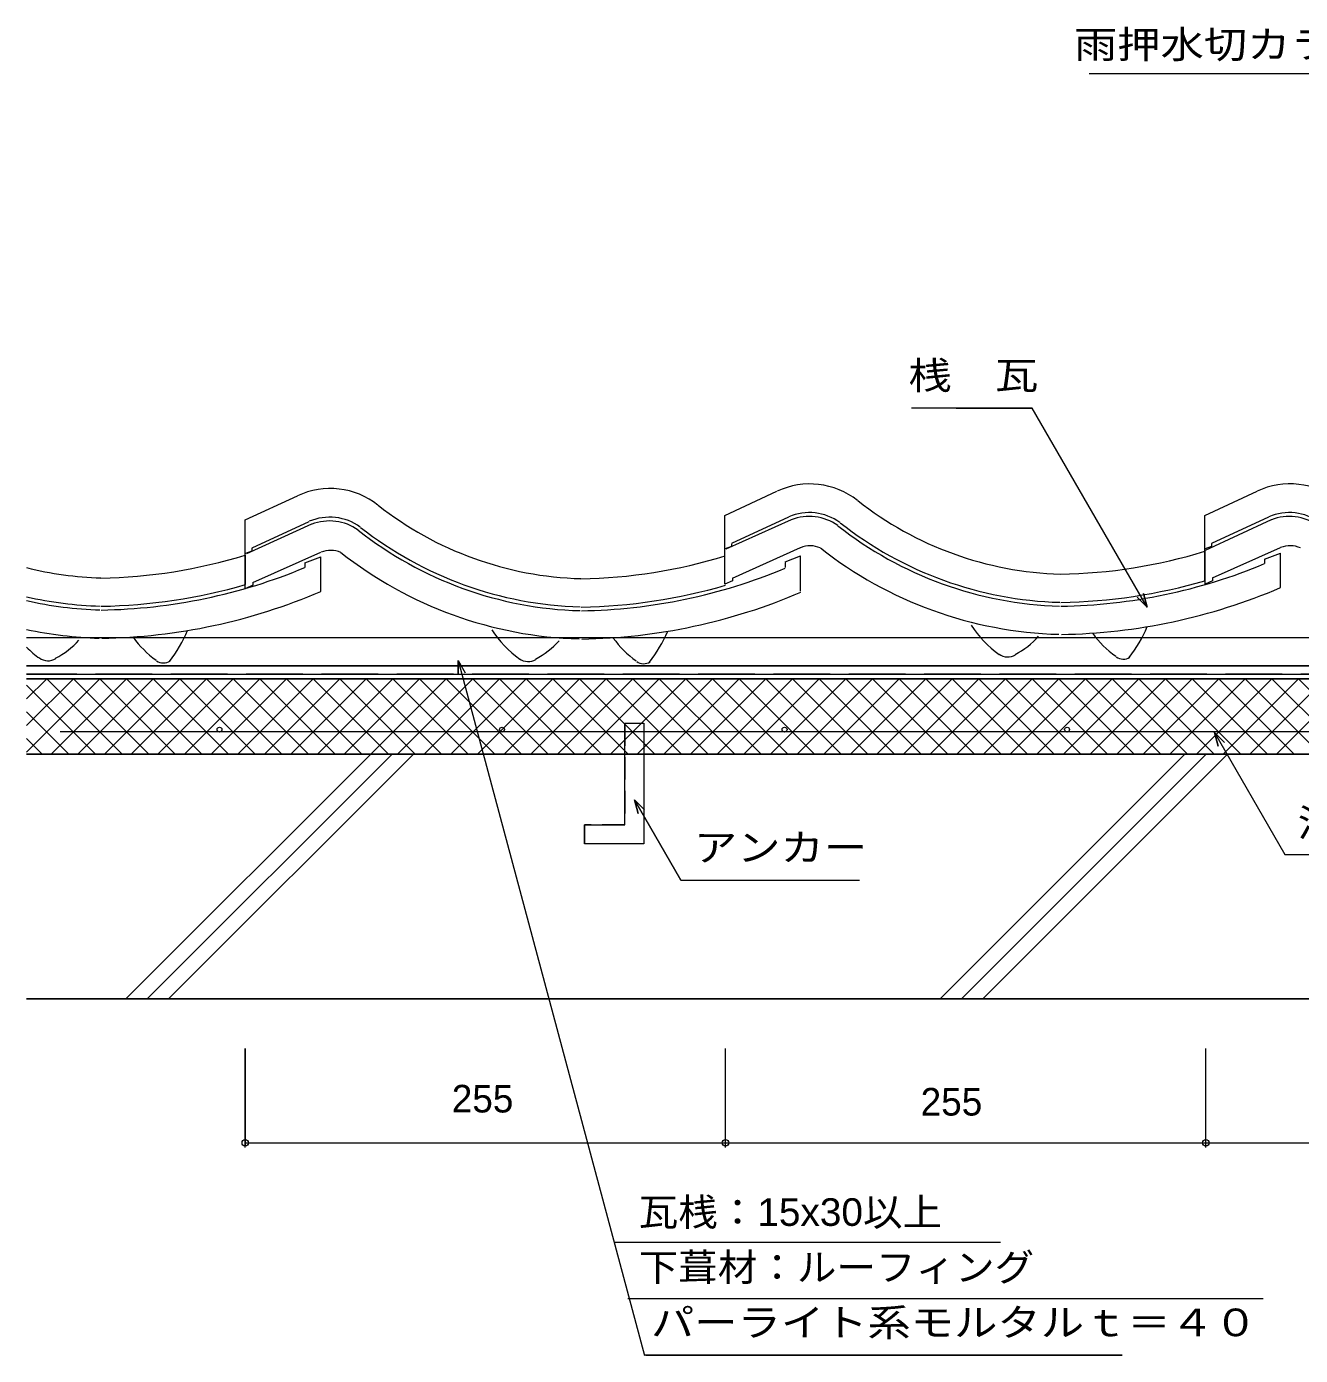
# Model space of a CAD drawing. Units: millimetres, scale not verified. Extents: x -642 to 731, y -427 to 427.
# Drawn here: x -642 to 35, y -427 to 278 of the extents above; entities that cross this region are included whole.
import ezdxf
from ezdxf.enums import TextEntityAlignment as Align

# ---------------------------------------------------------------- set-up
doc = ezdxf.new("R2010")
doc.units = ezdxf.units.MM
doc.header["$LTSCALE"] = 10
doc.linetypes.add('DASHED1', pattern=[1.8, 1.2, -0.6])
doc.linetypes.add('DASHED3', pattern=[4, 3, -1])
for name, color, linetype, lineweight in [('0-0_LAYER001', 1, 'Continuous', 18), ('0-1_LAYER003', 7, 'Continuous', 18), ('0-2_LAYER004', 2, 'Continuous', 18), ('0-4_LAYER007', 2, 'Continuous', 18)]:
    doc.layers.add(name, color=color, linetype=linetype, lineweight=lineweight)
doc.styles.add('2', font='')
doc.styles.add('ＭＳ ゴシック', font='')
doc.styles.get('2').set_extended_font_data('2')
doc.styles.get('ＭＳ ゴシック').set_extended_font_data('MS Gothic')

msp = doc.modelspace()

# ---------------------------------------------------------------- linework, layer by layer
at = {"layer": '0-0_LAYER001', "color": 4}
for p, q in [((-15.92, 18.96), (11.78, 31.81)), ((-490.18, 14.2), (-524.83, -1.41)), ((-521.71, 1.71), (-491.43, 15.76)), ((-235.54, 16.63), (-270.19, 1.02)), ((-267.07, 4.14), (-236.79, 18.19)), ((-15.92, -15.76), (-15.92, 18.96)), ((-15.51, 0.39), (19.53, 16.78)), ((-12.18, 4.16), (18.1, 18.2)), ((-521.96, 0), (-525.32, -1.33)), ((-521.96, 1.48), (-521.96, 0)), ((-267.32, 2.43), (-270.69, 1.11)), ((-267.32, 3.92), (-267.32, 2.43)), ((-266.8, -14.31), (-230.61, 1.84)), ((-12.44, 2.44), (-15.8, 1.12)), ((-12.44, 3.93), (-12.44, 2.44)), ((-11.91, -14.3), (24.28, 1.86)), ((-525.33, -17.76), (-525.33, -2.1)), ((-521.43, -16.75), (-485.24, -0.59)), ((-493.71, -6.28), (-485.33, -3.14)), ((-493.71, -6.28), (-493.71, -8.71)), ((-485.33, -21.45), (-485.33, -3.14)), ((-238.69, -5.68), (-230.57, -2.56)), ((-238.69, -5.99), (-238.69, -8.8)), ((-238.69, -6.62), (-238.69, -8.8)), ((-230.57, -21.29), (-230.57, -2.56)), ((15.81, -4.24), (24.2, -1.1)), ((15.81, -4.24), (15.81, -6.67)), ((24.2, -19.41), (24.2, -1.1)), ((-521.43, -18.17), (-525.44, -20.05)), ((-521.43, -16.75), (-521.43, -18.17)), ((-266.8, -15.73), (-270.8, -17.61)), ((-266.8, -14.31), (-266.8, -15.73)), ((-11.91, -14.3), (-11.91, -15.72))]:
    msp.add_line(p, q, dxfattribs=at)
at = {"layer": '0-0_LAYER001', "color": 2}
for p, q in [((-412.39, -58.07), (-313.52, -427.07)), ((-641.53, -107.78), (387.39, -107.78)), ((-525.44, -316.66), (-525.44, -264.16)), ((-270.44, -316.66), (-270.44, -264.16)), ((-15.44, -316.66), (-15.44, -264.16)), ((-525.44, -314.16), (-270.44, -314.16)), ((-270.44, -314.16), (-15.44, -314.16)), ((-15.44, -314.16), (239.56, -314.16)), ((-329.19, -366.9), (-124.37, -366.9)), ((-322.29, -396.77), (14.95, -396.77)), ((-312.74, -426.86), (-59.81, -426.86))]:
    msp.add_line(p, q, dxfattribs=at)
at = {"layer": '0-0_LAYER001'}
for p, q in [((-641.53, -106.75), (-602.56, -67.78)), ((-641.53, -92.61), (-616.7, -67.78)), ((-641.53, -78.47), (-630.84, -67.78)), ((-630.84, -67.78), (-590.84, -107.78)), ((-628.42, -107.78), (-588.42, -67.78)), ((-616.7, -67.78), (-576.7, -107.78)), ((-614.27, -107.78), (-574.27, -67.78)), ((-602.56, -67.78), (-562.56, -107.78)), ((-600.13, -107.78), (-560.13, -67.78)), ((-588.42, -67.78), (-548.42, -107.78)), ((-585.99, -107.78), (-545.99, -67.78)), ((-574.27, -67.78), (-534.27, -107.78)), ((-571.85, -107.78), (-531.85, -67.78)), ((-560.13, -67.78), (-520.13, -107.78)), ((-557.71, -107.78), (-517.71, -67.78)), ((-545.99, -67.78), (-505.99, -107.78)), ((-543.56, -107.78), (-503.56, -67.78)), ((-531.85, -67.78), (-491.85, -107.78)), ((-529.42, -107.78), (-489.42, -67.78)), ((-517.71, -67.78), (-477.71, -107.78)), ((-515.28, -107.78), (-475.28, -67.78)), ((-503.56, -67.78), (-463.56, -107.78)), ((-501.14, -107.78), (-461.14, -67.78)), ((-489.42, -67.78), (-449.42, -107.78)), ((-487, -107.78), (-447, -67.78)), ((-475.28, -67.78), (-435.28, -107.78)), ((-472.85, -107.78), (-432.85, -67.78)), ((-461.14, -67.78), (-421.14, -107.78)), ((-458.71, -107.78), (-418.71, -67.78)), ((-447, -67.78), (-407, -107.78)), ((-444.57, -107.78), (-404.57, -67.78)), ((-432.85, -67.78), (-392.85, -107.78)), ((-430.43, -107.78), (-390.43, -67.78)), ((-418.71, -67.78), (-378.71, -107.78)), ((-416.28, -107.78), (-376.28, -67.78)), ((-404.57, -67.78), (-364.57, -107.78)), ((-402.14, -107.78), (-362.14, -67.78)), ((-390.43, -67.78), (-350.43, -107.78)), ((-388, -107.78), (-348, -67.78)), ((-376.28, -67.78), (-336.28, -107.78)), ((-373.86, -107.78), (-333.86, -67.78)), ((-362.14, -67.78), (-322.14, -107.78)), ((-359.72, -107.78), (-319.72, -67.78)), ((-348, -67.78), (-308, -107.78)), ((-345.57, -107.78), (-305.57, -67.78)), ((-333.86, -67.78), (-293.86, -107.78)), ((-331.43, -107.78), (-291.43, -67.78)), ((-319.72, -67.78), (-279.72, -107.78)), ((-317.29, -107.78), (-277.29, -67.78)), ((-305.57, -67.78), (-265.57, -107.78)), ((-303.15, -107.78), (-263.15, -67.78)), ((-291.43, -67.78), (-251.43, -107.78)), ((-289.01, -107.78), (-249.01, -67.78)), ((-277.29, -67.78), (-237.29, -107.78)), ((-274.86, -107.78), (-234.86, -67.78)), ((-263.15, -67.78), (-223.15, -107.78)), ((-260.72, -107.78), (-220.72, -67.78)), ((-249.01, -67.78), (-209.01, -107.78)), ((-246.58, -107.78), (-206.58, -67.78)), ((-234.86, -67.78), (-194.86, -107.78)), ((-232.44, -107.78), (-192.44, -67.78)), ((-220.72, -67.78), (-180.72, -107.78)), ((-218.29, -107.78), (-178.29, -67.78)), ((-206.58, -67.78), (-166.58, -107.78)), ((-204.15, -107.78), (-164.15, -67.78)), ((-192.44, -67.78), (-152.44, -107.78)), ((-190.01, -107.78), (-150.01, -67.78)), ((-178.29, -67.78), (-138.29, -107.78)), ((-175.87, -107.78), (-135.87, -67.78)), ((-164.15, -67.78), (-124.15, -107.78)), ((-161.73, -107.78), (-121.73, -67.78)), ((-150.01, -67.78), (-110.01, -107.78)), ((-147.58, -107.78), (-107.58, -67.78)), ((-135.87, -67.78), (-95.87, -107.78)), ((-133.44, -107.78), (-93.44, -67.78)), ((-121.73, -67.78), (-81.73, -107.78)), ((-119.3, -107.78), (-79.3, -67.78)), ((-107.58, -67.78), (-67.58, -107.78)), ((-105.16, -107.78), (-65.16, -67.78)), ((-93.44, -67.78), (-53.44, -107.78)), ((-91.02, -107.78), (-51.02, -67.78)), ((-79.3, -67.78), (-39.3, -107.78)), ((-76.87, -107.78), (-36.87, -67.78)), ((-65.16, -67.78), (-25.16, -107.78)), ((-62.73, -107.78), (-22.73, -67.78)), ((-51.02, -67.78), (-11.02, -107.78)), ((-48.59, -107.78), (-8.59, -67.78)), ((-36.87, -67.78), (3.13, -107.78)), ((-34.45, -107.78), (5.55, -67.78)), ((-22.73, -67.78), (17.27, -107.78)), ((-20.3, -107.78), (19.7, -67.78)), ((-8.59, -67.78), (31.41, -107.78)), ((-6.16, -107.78), (33.84, -67.78)), ((5.55, -67.78), (45.55, -107.78)), ((7.98, -107.78), (47.98, -67.78)), ((19.7, -67.78), (59.7, -107.78)), ((22.12, -107.78), (62.12, -67.78)), ((33.84, -67.78), (73.84, -107.78)), ((-641.53, -71.24), (-604.98, -107.78)), ((-641.53, -85.38), (-619.13, -107.78)), ((-641.53, -99.52), (-633.27, -107.78))]:
    msp.add_line(p, q, dxfattribs=at)
at = {"layer": '0-0_LAYER001', "color": 4}
for points in [[(-525.44, -20.05), (-525.44, 16.51), (-497.74, 29.36)], [(-270.8, -17.61), (-270.8, 18.95), (-243.1, 31.8)], [(-11.91, -15.72), (-15.8, -17.55), (-15.8, -0.06)]]:
    msp.add_lwpolyline(points, dxfattribs=at)
at = {"layer": '0-0_LAYER001', "color": 2}
msp.add_lwpolyline([(-412.39, -65.57), (-412.39, -58.07), (-408.64, -64.57)], dxfattribs=at)
for centre in [(-525.44, -314.16), (-270.44, -314.16), (-270.44, -314.16), (-15.44, -314.16), (-15.44, -314.16)]:
    msp.add_circle(centre, 1.7, dxfattribs=at)
at = {"layer": '0-0_LAYER001', "color": 4}
for centre, radius, start, end in [((-225.65, -5.03), 40.68, 51.53531, 115.27963), ((29.24, -5.01), 40.68, 51.53531, 115.27963), ((-480.28, -7.46), 40.68, 51.53531, 115.27963), ((-342.04, 167.66), 182.38, 231.7756, 268.38173), ((-87.41, 170.09), 182.38, 231.7756, 268.38173), ((-480.63, -9.74), 27.73, 54.17618, 112.93031), ((-480.64, -10.23), 26.21, 54.56427, 111.2666), ((-225.99, -7.3), 27.73, 54.17618, 112.93031), ((-226.01, -7.8), 26.21, 54.56427, 111.2666), ((-87.41, 170.09), 197.38, 231.7756, 268.38173), ((28.89, -7.29), 27.73, 54.17618, 112.93031), ((28.88, -7.79), 26.21, 54.56427, 111.2666), ((-342.04, 167.66), 199.38, 231.7756, 268.38173), ((-342.04, 167.66), 199.38, 231.7756, 268.38173), ((-342.04, 167.66), 197.38, 231.7756, 268.38173), ((-87.41, 170.09), 199.38, 231.7756, 268.38173), ((-87.41, 170.09), 199.38, 231.7756, 268.38173), ((-480.13, -12.7), 13.08, 65.55343, 112.8327), ((-225.5, -10.26), 13.08, 65.55343, 112.8327), ((-87.41, 170.09), 214.38, 231.7756, 268.38173), ((-87.41, 170.09), 214.38, 231.7756, 268.38173), ((29.39, -10.25), 13.08, 65.55343, 112.8327), ((-606.47, 260.94), 275.28, 270.90795, 287.11988), ((-342.04, 167.66), 214.38, 231.7756, 268.38173), ((-342.04, 167.66), 214.38, 231.7756, 268.38173), ((-351.59, 260.54), 275.28, 270.90795, 287.11988), ((-96.95, 262.98), 275.28, 270.90795, 287.11988), ((-96.95, 262.98), 292.28, 270.90795, 292.69346), ((-596.93, 168.05), 182.38, 255.84538, 268.38173), ((-606.47, 260.94), 292.28, 270.90795, 292.69346), ((-351.59, 260.54), 292.28, 270.90795, 292.69346), ((-606.47, 260.94), 290.28, 270.90795, 286.23334), ((-351.59, 260.54), 290.28, 270.90795, 286.23334), ((-96.95, 262.98), 290.28, 270.90795, 286.21009), ((-96.95, 262.98), 307.28, 270.90795, 293.21983), ((-596.93, 168.05), 197.38, 256.94093, 268.38173), ((-596.93, 168.05), 199.38, 257.0742, 268.38173), ((-596.93, 168.05), 199.38, 257.0742, 268.38173), ((-606.47, 260.94), 307.28, 270.90795, 293.21983), ((-351.59, 260.54), 307.28, 270.90795, 293.21983), ((-596.93, 168.05), 214.38, 257.99262, 268.38173), ((-596.93, 168.05), 214.38, 257.99262, 268.38173), ((-620.32, -15.33), 69.67, 321.65733, 337.34946), ((-345.36, -9.54), 58.84, 213.2508, 234.31144), ((-90.73, -7.11), 58.84, 213.2508, 234.31144), ((-110.8, -13.29), 69.67, 321.65733, 337.34946), ((-646.63, -17.84), 44.13, 297.62161, 318.2313), ((-542.46, -15.45), 52.18, 215.53767, 234.46232), ((-391.74, -18.23), 44.13, 297.62161, 318.2313), ((-287.57, -15.85), 52.18, 215.53767, 234.46232), ((-365.43, -15.73), 69.67, 321.65733, 337.34946), ((-137.1, -15.8), 44.13, 297.62161, 318.2313), ((-32.94, -13.41), 52.18, 215.53767, 234.46232), ((-600.25, -9.15), 58.84, 225.45023, 234.31144), ((-120.6, -48.26), 7.95, 234.52014, 301.23766), ((-59.27, -51.11), 6.27, 234.10575, 303.29033), ((-630.13, -50.3), 7.95, 234.52014, 301.23766), ((-568.79, -53.15), 6.27, 234.10575, 303.29033), ((-375.24, -50.7), 7.95, 234.52014, 301.23766), ((-313.9, -53.55), 6.27, 234.10575, 303.29033)]:
    msp.add_arc(centre, radius, start, end, dxfattribs=at)
at = {"layer": '0-1_LAYER003'}
for p, q in [((251.97, 253.32), (18.95, 253.32)), ((-148.05, 75.87), (-107.55, 75.87)), ((-46.54, -29.81), (-48.48, -22.56)), ((240.2, -60.94), (-641.53, -60.94)), ((-412.39, -58.07), (-412.39, -65.57)), ((-412.39, -58.07), (-408.64, -64.57)), ((-412.39, -58.07), (-313.52, -427.07)), ((-641.53, -65.28), (381.4, -65.28)), ((-641.53, -67.78), (387.39, -67.78)), ((-10.88, -96.3), (-8.94, -103.54)), ((-10.88, -96.3), (-5.57, -101.6)), ((-10.88, -96.3), (26.58, -161.19)), ((-588.78, -237.78), (-458.78, -107.78)), ((-447.47, -107.78), (-577.47, -237.78)), ((-566.15, -237.78), (-436.15, -107.78)), ((-26.52, -107.78), (-156.52, -237.78)), ((-145.21, -237.78), (-15.21, -107.78)), ((-3.89, -107.78), (-133.89, -237.78)), ((-318.75, -132.08), (-313.85, -136.98)), ((26.58, -161.19), (101.53, -161.19)), ((-294.12, -174.74), (-224.63, -174.74)), ((387.39, -237.78), (-641.53, -237.78)), ((-525.44, -264.16), (-525.44, -315.86)), ((-270.44, -315.86), (-270.44, -264.16)), ((-15.44, -315.86), (-15.44, -264.16)), ((-525.44, -314.16), (375.51, -314.16)), ((-329.19, -366.9), (-124.37, -366.9)), ((-321.64, -396.77), (14.95, -396.77)), ((-59.81, -426.86), (-313.52, -426.86))]:
    msp.add_line(p, q, dxfattribs=at)
at = {"layer": '0-1_LAYER003', "color": 2}
for points in [[(322.9, 130.47), (251.97, 253.32), (17.97, 253.32)], [(-46.54, -29.81), (-107.55, 75.87), (-148.05, 75.87)], [(-48.48, -22.56), (-46.54, -29.81), (-51.84, -24.5)]]:
    msp.add_lwpolyline(points, dxfattribs=at)
at = {"layer": '0-1_LAYER003'}
for points in [[(-51.84, -24.5), (-46.54, -29.81), (-107.55, 75.87)], [(-641.53, -45.94), (240.2, -45.94), (240.2, -60.94)], [(387.39, -67.78), (387.39, -107.78), (-641.53, -107.78)], [(-294.12, -174.74), (-318.75, -132.08), (-316.81, -139.32)]]:
    msp.add_lwpolyline(points, dxfattribs=at)
msp.add_lwpolyline([(-323.85, -91.34), (-314.99, -91.34), (-313.85, -91.34), (-313.85, -155.36), (-345.22, -155.36), (-345.22, -145.36), (-323.85, -145.36)], close=True, dxfattribs=at)
at = {"layer": '0-2_LAYER004', "color": 7}
for p, q in [((18.95, 253.32), (-77.32, 253.32)), ((-148.05, 75.87), (-171.7, 75.87))]:
    msp.add_line(p, q, dxfattribs=at)
at = {"layer": '0-2_LAYER004'}
for p, q in [((-641.53, -45.94), (240.2, -45.94)), ((-641.53, -60.94), (240.2, -60.94)), ((387.39, -67.78), (-641.53, -67.78))]:
    msp.add_line(p, q, dxfattribs=at)
at = {"layer": '0-2_LAYER004', "linetype": 'DASHED3'}
msp.add_line((385.07, -65.28), (-641.53, -65.28), dxfattribs=at)
at = {"layer": '0-2_LAYER004', "linetype": 'DASHED1'}
for p, q in [((-323.85, -91.34), (-313.85, -91.34)), ((-323.85, -91.34), (-323.85, -145.36)), ((-313.85, -91.34), (-313.85, -155.36)), ((-345.22, -145.36), (-345.22, -155.36)), ((-323.85, -145.36), (-345.22, -145.36)), ((-313.85, -155.36), (-345.22, -155.36))]:
    msp.add_line(p, q, dxfattribs=at)
at = {"layer": '0-2_LAYER004', "color": 3}
msp.add_line((366.4, -96.02), (-623.76, -96.02), dxfattribs=at)
at = {"layer": '0-2_LAYER004'}
for points in [[(-8.94, -103.54), (-10.88, -96.3), (-5.57, -101.6)], [(-10.88, -96.3), (26.58, -161.19), (86.58, -161.19)], [(-316.81, -139.32), (-318.75, -132.08), (-313.45, -137.38)], [(-318.75, -132.08), (-294.12, -174.74), (-234.12, -174.74)]]:
    msp.add_lwpolyline(points, dxfattribs=at)
at = {"layer": '0-2_LAYER004', "color": 7}
msp.add_lwpolyline([(-234.12, -174.74), (-217.26, -174.74), (-199.36, -174.74)], dxfattribs=at)
at = {"layer": '0-2_LAYER004', "color": 3}
for centre in [(-539.08, -94.79), (-389.08, -94.79), (-239.08, -94.79), (-89.08, -94.79)]:
    msp.add_circle(centre, 1.3, dxfattribs=at)
at = {"layer": '0-4_LAYER007'}
for p, q in [((-458.78, -107.78), (-588.78, -237.78)), ((-447.47, -107.78), (-577.47, -237.78)), ((-436.15, -107.78), (-566.15, -237.78)), ((-26.52, -107.78), (-156.52, -237.78)), ((-15.21, -107.78), (-145.21, -237.78)), ((-3.89, -107.78), (-133.89, -237.78)), ((-641.53, -237.78), (387.39, -237.78))]:
    msp.add_line(p, q, dxfattribs=at)

# ---------------------------------------------------------------- texts
at = {"layer": '0-2_LAYER004', "color": 7}
for s, style, width, p in [('雨押水切カラー鋼板0.35ｍｍ以上', '2', 1.15, (-85.46, 257.28)), ('桟\u3000瓦', '2', 1.15, (-173.33, 81.54)), ('溶接金網', '2', 1.15, (33.33, -156.03)), ('アンカー', '2', 1.15, (-287.23, -169.05)), ('瓦桟：15x30以上', '2', 1.05, (-316.52, -362.69)), ('下葺材：ルーフィング', 'ＭＳ ゴシック', 1.05, (-316.52, -391.98)), ('パーライト系モルタルｔ＝４０', '2', 1.15, (-310.01, -421.27))]:
    msp.add_text(s, height=14.66, dxfattribs=dict(at, style=style, width=width)).set_placement(p, align=Align.BOTTOM_LEFT)
at = {"layer": '0-2_LAYER004', "color": 7, "style": '2'}
for p in [(-415.78, -302.48), (-166.82, -304.11)]:
    msp.add_text('255', height=14.66, dxfattribs=at).set_placement(p, align=Align.BOTTOM_LEFT)

doc.saveas('drawing.dxf')
